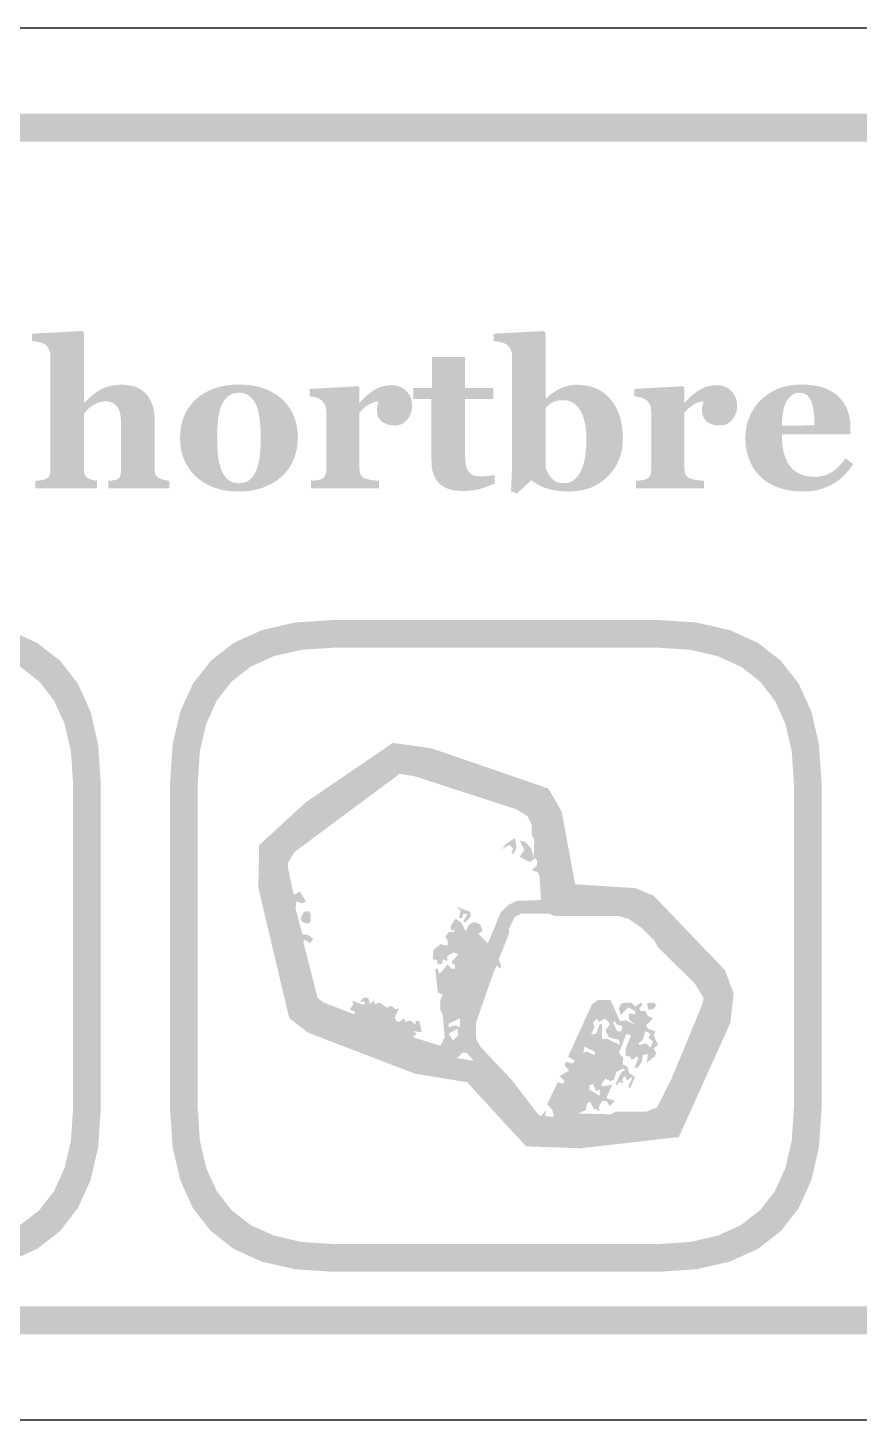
# Model space of a CAD drawing. Header units: millimetres. Extents: x 6 to 594, y 82 to 394.
# Drawn here: x 126.25 to 138.24, y 211.96 to 232.04 of the extents above; entities that cross this region are included whole.
import ezdxf

# ---------------------------------------------------------------- set-up
doc = ezdxf.new("R2010")
doc.units = ezdxf.units.MM
doc.layers.add('CUT', color=1, linetype='Continuous')
doc.layers.add('RASTER', color=7, linetype='Continuous')

msp = doc.modelspace()

# ---------------------------------------------------------------- hatches: boundary and pattern name
at = {"layer": 'RASTER'}
h = msp.add_hatch(color=7, dxfattribs=at)
h.paths.add_polyline_path([(91.8, 228.6), (91.834, 229.116), (91.938, 229.563), (92.109, 229.941), (92.35, 230.25), (92.659, 230.491), (93.038, 230.663), (93.484, 230.766), (94, 230.8), (151.2, 230.8), (151.716, 230.766), (152.163, 230.663), (152.541, 230.491), (152.85, 230.25), (153.091, 229.941), (153.263, 229.563), (153.366, 229.116), (153.4, 228.6), (153.4, 215.4), (153.366, 214.884), (153.263, 214.438), (153.091, 214.059), (152.85, 213.75), (152.541, 213.509), (152.163, 213.337), (151.716, 213.234), (151.2, 213.2), (94, 213.2), (93.484, 213.234), (93.038, 213.337), (92.659, 213.509), (92.35, 213.75), (92.109, 214.059), (91.938, 214.438), (91.834, 214.884), (91.8, 215.4)])
h.paths.add_polyline_path([(92.2, 228.6), (92.2, 215.4), (92.228, 214.978), (92.313, 214.613), (92.453, 214.303), (92.65, 214.05), (92.903, 213.853), (93.213, 213.712), (93.578, 213.628), (94, 213.6), (151.2, 213.6), (151.622, 213.628), (151.988, 213.712), (152.297, 213.853), (152.55, 214.05), (152.747, 214.303), (152.888, 214.613), (152.972, 214.978), (153, 215.4), (153, 228.6), (152.972, 229.022), (152.888, 229.388), (152.747, 229.697), (152.55, 229.95), (152.297, 230.147), (151.988, 230.288), (151.622, 230.372), (151.2, 230.4), (94, 230.4), (93.578, 230.372), (93.213, 230.288), (92.903, 230.147), (92.65, 229.95), (92.453, 229.697), (92.313, 229.388), (92.228, 229.022), (92.2, 228.6)])
for points in [[(128.291, 225.4), (127.409, 225.4), (127.409, 225.507), (127.417, 225.508), (127.424, 225.508), (127.432, 225.509), (127.441, 225.51), (127.45, 225.511), (127.459, 225.512), (127.468, 225.513), (127.478, 225.514), (127.487, 225.515), (127.496, 225.517), (127.505, 225.518), (127.512, 225.52), (127.519, 225.522), (127.526, 225.524), (127.531, 225.526), (127.537, 225.529), (127.544, 225.533), (127.551, 225.538), (127.557, 225.543), (127.563, 225.549), (127.568, 225.555), (127.572, 225.561), (127.576, 225.568), (127.58, 225.576), (127.583, 225.584), (127.585, 225.593), (127.587, 225.603), (127.589, 225.614), (127.59, 225.626), (127.591, 225.638), (127.592, 225.652), (127.592, 225.667), (127.592, 226.352), (127.591, 226.389), (127.589, 226.423), (127.584, 226.455), (127.578, 226.484), (127.57, 226.511), (127.56, 226.536), (127.549, 226.558), (127.536, 226.578), (127.521, 226.595), (127.505, 226.61), (127.487, 226.623), (127.467, 226.634), (127.447, 226.642), (127.424, 226.648), (127.401, 226.651), (127.375, 226.652), (127.361, 226.652), (127.347, 226.651), (127.333, 226.65), (127.319, 226.648), (127.305, 226.646), (127.292, 226.643), (127.279, 226.639), (127.266, 226.635), (127.254, 226.63), (127.241, 226.625), (127.229, 226.619), (127.216, 226.613), (127.204, 226.607), (127.192, 226.599), (127.18, 226.592), (127.167, 226.584), (127.157, 226.576), (127.147, 226.569), (127.138, 226.561), (127.129, 226.554), (127.121, 226.546), (127.113, 226.539), (127.106, 226.531), (127.099, 226.524), (127.093, 226.516), (127.087, 226.509), (127.081, 226.501), (127.076, 226.495), (127.07, 226.488), (127.065, 226.482), (127.061, 226.475), (127.056, 226.469), (127.056, 225.683), (127.056, 225.67), (127.057, 225.657), (127.058, 225.645), (127.059, 225.634), (127.061, 225.624), (127.063, 225.614), (127.066, 225.605), (127.069, 225.597), (127.073, 225.589), (127.077, 225.582), (127.082, 225.575), (127.088, 225.568), (127.095, 225.562), (127.102, 225.556), (127.11, 225.55), (127.119, 225.545), (127.125, 225.542), (127.131, 225.539), (127.137, 225.536), (127.144, 225.533), (127.152, 225.53), (127.16, 225.527), (127.168, 225.524), (127.177, 225.522), (127.186, 225.519), (127.195, 225.517), (127.204, 225.515), (127.212, 225.513), (127.221, 225.511), (127.23, 225.509), (127.238, 225.508), (127.246, 225.507), (127.246, 225.4), (126.356, 225.4), (126.356, 225.507), (126.365, 225.508), (126.375, 225.508), (126.384, 225.509), (126.393, 225.51), (126.403, 225.511), (126.412, 225.512), (126.421, 225.513), (126.43, 225.514), (126.439, 225.515), (126.447, 225.517), (126.456, 225.518), (126.464, 225.52), (126.472, 225.522), (126.479, 225.524), (126.486, 225.526), (126.494, 225.529), (126.505, 225.534), (126.515, 225.539), (126.524, 225.544), (126.533, 225.55), (126.54, 225.557), (126.547, 225.564), (126.553, 225.571), (126.557, 225.579), (126.561, 225.588), (126.565, 225.597), (126.568, 225.607), (126.57, 225.618), (126.572, 225.629), (126.573, 225.641), (126.574, 225.653), (126.574, 225.667), (126.574, 227.3), (126.574, 227.312), (126.573, 227.324), (126.571, 227.336), (126.569, 227.348), (126.566, 227.361), (126.562, 227.374), (126.557, 227.386), (126.552, 227.4), (126.546, 227.412), (126.54, 227.424), (126.533, 227.435), (126.526, 227.446), (126.518, 227.455), (126.509, 227.464), (126.5, 227.472), (126.491, 227.479), (126.483, 227.483), (126.474, 227.488), (126.465, 227.492), (126.455, 227.496), (126.444, 227.499), (126.432, 227.503), (126.419, 227.506), (126.406, 227.509), (126.392, 227.511), (126.379, 227.514), (126.366, 227.516), (126.353, 227.518), (126.341, 227.519), (126.329, 227.521), (126.317, 227.522), (126.306, 227.523), (126.306, 227.629), (127.034, 227.668), (127.056, 227.644), (127.056, 226.636), (127.062, 226.636), (127.076, 226.649), (127.089, 226.661), (127.102, 226.672), (127.115, 226.684), (127.127, 226.695), (127.139, 226.706), (127.151, 226.716), (127.162, 226.726), (127.174, 226.736), (127.186, 226.747), (127.199, 226.757), (127.212, 226.767), (127.226, 226.777), (127.24, 226.787), (127.256, 226.797), (127.271, 226.808), (127.285, 226.816), (127.301, 226.825), (127.317, 226.833), (127.334, 226.84), (127.352, 226.848), (127.371, 226.855), (127.391, 226.861), (127.413, 226.868), (127.435, 226.874), (127.457, 226.879), (127.48, 226.883), (127.503, 226.886), (127.527, 226.889), (127.551, 226.891), (127.576, 226.892), (127.601, 226.893), (127.658, 226.891), (127.712, 226.884), (127.762, 226.874), (127.809, 226.859), (127.852, 226.839), (127.891, 226.816), (127.926, 226.788), (127.958, 226.756), (127.986, 226.721), (128.01, 226.683), (128.03, 226.642), (128.047, 226.599), (128.06, 226.552), (128.07, 226.503), (128.075, 226.452), (128.077, 226.398), (128.077, 225.68), (128.077, 225.667), (128.078, 225.654), (128.079, 225.642), (128.081, 225.631), (128.083, 225.621), (128.086, 225.611), (128.089, 225.602), (128.093, 225.593), (128.098, 225.586), (128.103, 225.578), (128.109, 225.571), (128.116, 225.564), (128.124, 225.558), (128.133, 225.552), (128.143, 225.547), (128.153, 225.542), (128.16, 225.539), (128.167, 225.536), (128.174, 225.534), (128.181, 225.531), (128.188, 225.529), (128.196, 225.526), (128.204, 225.524), (128.212, 225.522), (128.22, 225.519), (128.229, 225.517), (128.238, 225.515), (128.248, 225.514), (128.258, 225.512), (128.268, 225.51), (128.279, 225.508), (128.291, 225.507)], [(132.983, 225.467), (132.959, 225.457), (132.935, 225.447), (132.911, 225.438), (132.886, 225.428), (132.86, 225.419), (132.835, 225.41), (132.809, 225.402), (132.782, 225.393), (132.755, 225.386), (132.726, 225.379), (132.695, 225.373), (132.663, 225.369), (132.63, 225.365), (132.595, 225.363), (132.559, 225.361), (132.521, 225.36), (132.466, 225.362), (132.414, 225.367), (132.367, 225.376), (132.322, 225.388), (132.282, 225.404), (132.245, 225.423), (132.212, 225.446), (132.182, 225.472), (132.156, 225.501), (132.134, 225.533), (132.115, 225.569), (132.099, 225.607), (132.087, 225.648), (132.079, 225.692), (132.073, 225.74), (132.072, 225.79), (132.072, 226.689), (131.808, 226.689), (131.808, 226.847), (132.078, 226.847), (132.078, 227.291), (132.554, 227.291), (132.554, 226.847), (132.964, 226.847), (132.964, 226.689), (132.557, 226.689), (132.557, 225.886), (132.557, 225.845), (132.56, 225.807), (132.563, 225.772), (132.568, 225.74), (132.575, 225.711), (132.583, 225.685), (132.593, 225.663), (132.604, 225.643), (132.617, 225.626), (132.633, 225.612), (132.65, 225.599), (132.671, 225.589), (132.693, 225.581), (132.718, 225.576), (132.745, 225.573), (132.775, 225.571), (132.785, 225.571), (132.797, 225.572), (132.809, 225.572), (132.822, 225.573), (132.836, 225.574), (132.851, 225.575), (132.868, 225.576), (132.885, 225.577), (132.902, 225.579), (132.917, 225.58), (132.931, 225.582), (132.944, 225.583), (132.956, 225.585), (132.966, 225.587), (132.975, 225.589), (132.983, 225.59)], [(131.792, 226.585), (131.791, 226.558), (131.788, 226.531), (131.782, 226.505), (131.775, 226.481), (131.765, 226.456), (131.753, 226.433), (131.739, 226.411), (131.723, 226.39), (131.705, 226.37), (131.686, 226.353), (131.665, 226.338), (131.643, 226.326), (131.62, 226.317), (131.595, 226.311), (131.569, 226.307), (131.541, 226.305), (131.515, 226.306), (131.49, 226.309), (131.466, 226.313), (131.443, 226.319), (131.421, 226.326), (131.4, 226.336), (131.38, 226.347), (131.36, 226.359), (131.343, 226.374), (131.328, 226.39), (131.315, 226.407), (131.305, 226.426), (131.297, 226.447), (131.291, 226.47), (131.288, 226.494), (131.287, 226.519), (131.287, 226.532), (131.287, 226.543), (131.288, 226.554), (131.288, 226.565), (131.289, 226.574), (131.291, 226.583), (131.292, 226.591), (131.294, 226.599), (131.296, 226.606), (131.297, 226.613), (131.299, 226.62), (131.301, 226.627), (131.302, 226.633), (131.304, 226.64), (131.306, 226.646), (131.307, 226.652), (131.29, 226.651), (131.273, 226.648), (131.255, 226.644), (131.238, 226.639), (131.22, 226.633), (131.202, 226.625), (131.184, 226.616), (131.165, 226.606), (131.147, 226.594), (131.129, 226.582), (131.111, 226.568), (131.095, 226.554), (131.078, 226.539), (131.063, 226.523), (131.048, 226.506), (131.033, 226.488), (131.033, 225.684), (131.033, 225.672), (131.034, 225.66), (131.035, 225.648), (131.037, 225.637), (131.039, 225.627), (131.042, 225.617), (131.045, 225.608), (131.049, 225.599), (131.054, 225.591), (131.059, 225.583), (131.064, 225.576), (131.071, 225.569), (131.078, 225.563), (131.086, 225.557), (131.094, 225.551), (131.103, 225.546), (131.112, 225.543), (131.122, 225.539), (131.133, 225.535), (131.146, 225.532), (131.159, 225.528), (131.174, 225.525), (131.191, 225.522), (131.208, 225.519), (131.226, 225.517), (131.242, 225.514), (131.257, 225.512), (131.271, 225.511), (131.283, 225.509), (131.294, 225.508), (131.304, 225.507), (131.313, 225.507), (131.313, 225.4), (130.333, 225.4), (130.333, 225.507), (130.342, 225.508), (130.351, 225.509), (130.36, 225.509), (130.37, 225.51), (130.379, 225.511), (130.388, 225.513), (130.398, 225.514), (130.407, 225.515), (130.416, 225.516), (130.425, 225.518), (130.433, 225.519), (130.441, 225.521), (130.449, 225.523), (130.457, 225.525), (130.464, 225.527), (130.471, 225.529), (130.482, 225.533), (130.492, 225.538), (130.502, 225.543), (130.51, 225.549), (130.518, 225.556), (130.524, 225.563), (130.53, 225.571), (130.535, 225.579), (130.539, 225.587), (130.543, 225.597), (130.546, 225.607), (130.548, 225.618), (130.55, 225.629), (130.552, 225.641), (130.552, 225.653), (130.553, 225.667), (130.553, 226.519), (130.552, 226.532), (130.551, 226.545), (130.549, 226.557), (130.546, 226.569), (130.543, 226.581), (130.539, 226.592), (130.534, 226.603), (130.528, 226.614), (130.521, 226.624), (130.515, 226.633), (130.508, 226.643), (130.5, 226.651), (130.493, 226.659), (130.485, 226.667), (130.476, 226.674), (130.468, 226.68), (130.461, 226.685), (130.454, 226.689), (130.446, 226.693), (130.438, 226.696), (130.429, 226.7), (130.42, 226.703), (130.411, 226.707), (130.401, 226.71), (130.391, 226.712), (130.38, 226.715), (130.37, 226.717), (130.359, 226.719), (130.348, 226.721), (130.336, 226.723), (130.324, 226.724), (130.312, 226.726), (130.312, 226.833), (131.011, 226.871), (131.033, 226.849), (131.033, 226.636), (131.039, 226.636), (131.064, 226.665), (131.09, 226.692), (131.117, 226.717), (131.143, 226.741), (131.17, 226.763), (131.198, 226.784), (131.225, 226.803), (131.254, 226.82), (131.282, 226.836), (131.311, 226.849), (131.34, 226.861), (131.369, 226.87), (131.399, 226.877), (131.429, 226.883), (131.46, 226.886), (131.49, 226.887), (131.523, 226.886), (131.555, 226.882), (131.585, 226.875), (131.613, 226.866), (131.64, 226.854), (131.664, 226.839), (131.688, 226.822), (131.709, 226.803), (131.729, 226.781), (131.745, 226.757), (131.76, 226.733), (131.771, 226.706), (131.78, 226.678), (131.787, 226.649), (131.791, 226.618), (131.792, 226.585)], [(136.481, 226.585), (136.48, 226.558), (136.477, 226.531), (136.471, 226.505), (136.464, 226.481), (136.454, 226.456), (136.442, 226.433), (136.428, 226.411), (136.412, 226.39), (136.394, 226.37), (136.375, 226.353), (136.354, 226.338), (136.332, 226.326), (136.309, 226.317), (136.284, 226.311), (136.258, 226.307), (136.23, 226.305), (136.204, 226.306), (136.179, 226.309), (136.155, 226.313), (136.132, 226.319), (136.11, 226.326), (136.089, 226.336), (136.068, 226.347), (136.049, 226.359), (136.032, 226.374), (136.017, 226.39), (136.004, 226.407), (135.994, 226.426), (135.986, 226.447), (135.98, 226.47), (135.977, 226.494), (135.975, 226.519), (135.976, 226.532), (135.976, 226.543), (135.977, 226.554), (135.977, 226.565), (135.978, 226.574), (135.98, 226.583), (135.981, 226.591), (135.983, 226.599), (135.985, 226.606), (135.986, 226.613), (135.988, 226.62), (135.99, 226.627), (135.991, 226.633), (135.993, 226.64), (135.995, 226.646), (135.996, 226.652), (135.979, 226.651), (135.962, 226.648), (135.944, 226.644), (135.927, 226.639), (135.909, 226.633), (135.891, 226.625), (135.872, 226.616), (135.854, 226.606), (135.836, 226.594), (135.818, 226.582), (135.8, 226.568), (135.784, 226.554), (135.767, 226.539), (135.752, 226.523), (135.737, 226.506), (135.722, 226.488), (135.722, 225.684), (135.722, 225.672), (135.723, 225.66), (135.724, 225.648), (135.726, 225.637), (135.728, 225.627), (135.731, 225.617), (135.734, 225.608), (135.738, 225.599), (135.743, 225.591), (135.748, 225.583), (135.753, 225.576), (135.76, 225.569), (135.767, 225.563), (135.775, 225.557), (135.783, 225.551), (135.792, 225.546), (135.801, 225.543), (135.811, 225.539), (135.822, 225.535), (135.835, 225.532), (135.848, 225.528), (135.863, 225.525), (135.88, 225.522), (135.897, 225.519), (135.915, 225.517), (135.931, 225.514), (135.946, 225.512), (135.96, 225.511), (135.972, 225.509), (135.983, 225.508), (135.993, 225.507), (136.002, 225.507), (136.002, 225.4), (135.022, 225.4), (135.022, 225.507), (135.031, 225.508), (135.04, 225.509), (135.049, 225.509), (135.059, 225.51), (135.068, 225.511), (135.077, 225.513), (135.087, 225.514), (135.096, 225.515), (135.105, 225.516), (135.114, 225.518), (135.122, 225.519), (135.13, 225.521), (135.138, 225.523), (135.146, 225.525), (135.153, 225.527), (135.16, 225.529), (135.171, 225.533), (135.181, 225.538), (135.191, 225.543), (135.199, 225.549), (135.207, 225.556), (135.213, 225.563), (135.219, 225.571), (135.224, 225.579), (135.228, 225.587), (135.232, 225.597), (135.235, 225.607), (135.237, 225.618), (135.239, 225.629), (135.241, 225.641), (135.241, 225.653), (135.242, 225.667), (135.242, 226.519), (135.241, 226.532), (135.24, 226.545), (135.238, 226.557), (135.235, 226.569), (135.232, 226.581), (135.228, 226.592), (135.223, 226.603), (135.217, 226.614), (135.21, 226.624), (135.204, 226.633), (135.197, 226.643), (135.189, 226.651), (135.182, 226.659), (135.174, 226.667), (135.165, 226.674), (135.157, 226.68), (135.15, 226.685), (135.143, 226.689), (135.135, 226.693), (135.127, 226.696), (135.118, 226.7), (135.109, 226.703), (135.1, 226.707), (135.09, 226.71), (135.08, 226.712), (135.069, 226.715), (135.059, 226.717), (135.048, 226.719), (135.036, 226.721), (135.025, 226.723), (135.013, 226.724), (135.001, 226.726), (135.001, 226.833), (135.7, 226.871), (135.722, 226.849), (135.722, 226.636), (135.728, 226.636), (135.753, 226.665), (135.779, 226.692), (135.805, 226.717), (135.832, 226.741), (135.859, 226.763), (135.887, 226.784), (135.914, 226.803), (135.943, 226.82), (135.971, 226.836), (136, 226.849), (136.029, 226.861), (136.058, 226.87), (136.088, 226.877), (136.118, 226.883), (136.148, 226.886), (136.179, 226.887), (136.212, 226.886), (136.244, 226.882), (136.274, 226.875), (136.302, 226.866), (136.329, 226.854), (136.353, 226.839), (136.377, 226.822), (136.398, 226.803), (136.417, 226.781), (136.434, 226.757), (136.449, 226.733), (136.46, 226.706), (136.469, 226.678), (136.476, 226.649), (136.48, 226.618), (136.481, 226.585)]]:
    msp.add_hatch(color=7, dxfattribs=at).paths.add_polyline_path(points)
h = msp.add_hatch(color=7, dxfattribs=at)
h.paths.add_polyline_path([(134.833, 226.116), (134.83, 226.036), (134.819, 225.959), (134.802, 225.885), (134.779, 225.815), (134.748, 225.748), (134.711, 225.685), (134.666, 225.626), (134.615, 225.57), (134.559, 225.519), (134.499, 225.475), (134.436, 225.438), (134.369, 225.407), (134.298, 225.384), (134.224, 225.367), (134.146, 225.357), (134.064, 225.353), (134.032, 225.353), (134.002, 225.354), (133.972, 225.356), (133.944, 225.358), (133.917, 225.36), (133.891, 225.363), (133.866, 225.367), (133.842, 225.371), (133.819, 225.376), (133.797, 225.381), (133.776, 225.386), (133.756, 225.392), (133.737, 225.397), (133.718, 225.403), (133.701, 225.41), (133.684, 225.416), (133.668, 225.423), (133.652, 225.43), (133.638, 225.437), (133.624, 225.444), (133.611, 225.451), (133.599, 225.457), (133.587, 225.464), (133.577, 225.471), (133.567, 225.478), (133.558, 225.484), (133.549, 225.49), (133.541, 225.496), (133.533, 225.501), (133.526, 225.506), (133.519, 225.511), (133.513, 225.516), (133.304, 225.325), (133.217, 225.359), (133.219, 225.386), (133.221, 225.414), (133.222, 225.442), (133.224, 225.47), (133.225, 225.5), (133.227, 225.53), (133.228, 225.56), (133.23, 225.591), (133.231, 225.624), (133.232, 225.659), (133.233, 225.697), (133.233, 225.738), (133.234, 225.782), (133.234, 225.828), (133.235, 225.877), (133.235, 225.929), (133.235, 227.3), (133.234, 227.314), (133.233, 227.327), (133.232, 227.341), (133.229, 227.354), (133.226, 227.366), (133.222, 227.379), (133.217, 227.391), (133.212, 227.403), (133.206, 227.415), (133.2, 227.426), (133.193, 227.436), (133.186, 227.445), (133.178, 227.454), (133.169, 227.462), (133.161, 227.469), (133.151, 227.476), (133.144, 227.48), (133.136, 227.484), (133.127, 227.488), (133.117, 227.492), (133.106, 227.496), (133.095, 227.5), (133.083, 227.503), (133.07, 227.506), (133.057, 227.51), (133.044, 227.512), (133.031, 227.515), (133.019, 227.517), (133.006, 227.519), (132.994, 227.52), (132.983, 227.522), (132.971, 227.523), (132.971, 227.629), (133.695, 227.668), (133.717, 227.644), (133.717, 226.692), (133.725, 226.692), (133.752, 226.717), (133.779, 226.741), (133.807, 226.762), (133.834, 226.782), (133.861, 226.8), (133.889, 226.817), (133.917, 226.831), (133.945, 226.844), (133.973, 226.856), (134.002, 226.865), (134.03, 226.874), (134.058, 226.881), (134.086, 226.886), (134.114, 226.89), (134.143, 226.892), (134.171, 226.893), (134.246, 226.889), (134.316, 226.88), (134.383, 226.863), (134.446, 226.84), (134.504, 226.811), (134.559, 226.775), (134.609, 226.732), (134.656, 226.683), (134.697, 226.629), (134.733, 226.569), (134.764, 226.505), (134.789, 226.437), (134.808, 226.364), (134.822, 226.286), (134.83, 226.203), (134.833, 226.116)])
h.paths.add_polyline_path([(134.307, 226.099), (134.307, 226.126), (134.306, 226.154), (134.305, 226.181), (134.303, 226.208), (134.3, 226.235), (134.298, 226.261), (134.294, 226.287), (134.29, 226.313), (134.286, 226.339), (134.28, 226.363), (134.274, 226.387), (134.268, 226.411), (134.26, 226.433), (134.252, 226.455), (134.243, 226.476), (134.234, 226.496), (134.224, 226.515), (134.212, 226.533), (134.201, 226.551), (134.188, 226.567), (134.175, 226.582), (134.16, 226.597), (134.146, 226.61), (134.13, 226.622), (134.113, 226.634), (134.096, 226.643), (134.077, 226.651), (134.058, 226.658), (134.037, 226.663), (134.016, 226.667), (133.993, 226.669), (133.97, 226.67), (133.948, 226.67), (133.927, 226.668), (133.907, 226.666), (133.888, 226.663), (133.87, 226.659), (133.853, 226.654), (133.837, 226.648), (133.822, 226.641), (133.808, 226.633), (133.794, 226.624), (133.78, 226.615), (133.767, 226.604), (133.754, 226.593), (133.741, 226.581), (133.729, 226.568), (133.717, 226.554), (133.717, 225.702), (133.719, 225.694), (133.722, 225.686), (133.725, 225.677), (133.729, 225.668), (133.734, 225.658), (133.739, 225.648), (133.744, 225.636), (133.75, 225.625), (133.756, 225.613), (133.762, 225.602), (133.768, 225.592), (133.774, 225.583), (133.78, 225.574), (133.786, 225.565), (133.793, 225.558), (133.799, 225.551), (133.808, 225.542), (133.817, 225.533), (133.826, 225.525), (133.835, 225.517), (133.844, 225.51), (133.854, 225.504), (133.864, 225.498), (133.873, 225.493), (133.884, 225.488), (133.895, 225.484), (133.908, 225.481), (133.921, 225.478), (133.935, 225.476), (133.951, 225.474), (133.967, 225.474), (133.985, 225.473), (134.021, 225.476), (134.056, 225.483), (134.088, 225.496), (134.118, 225.514), (134.147, 225.537), (134.173, 225.565), (134.198, 225.598), (134.221, 225.637), (134.241, 225.68), (134.258, 225.727), (134.273, 225.778), (134.285, 225.834), (134.295, 225.894), (134.302, 225.958), (134.306, 226.026), (134.307, 226.099)])
h = msp.add_hatch(color=7, dxfattribs=at)
h.paths.add_polyline_path([(129.921, 226.68), (129.948, 226.654), (129.972, 226.627), (129.995, 226.599), (130.017, 226.569), (130.037, 226.538), (130.055, 226.506), (130.072, 226.473), (130.087, 226.439), (130.1, 226.403), (130.112, 226.367), (130.122, 226.33), (130.13, 226.292), (130.136, 226.254), (130.14, 226.214), (130.143, 226.175), (130.144, 226.134), (130.143, 226.094), (130.14, 226.054), (130.136, 226.015), (130.13, 225.976), (130.122, 225.938), (130.112, 225.9), (130.101, 225.863), (130.088, 225.827), (130.073, 225.792), (130.056, 225.757), (130.038, 225.725), (130.018, 225.693), (129.997, 225.663), (129.974, 225.634), (129.949, 225.606), (129.923, 225.58), (129.893, 225.554), (129.862, 225.528), (129.83, 225.505), (129.796, 225.483), (129.761, 225.463), (129.724, 225.444), (129.686, 225.427), (129.647, 225.412), (129.606, 225.398), (129.564, 225.386), (129.52, 225.376), (129.475, 225.368), (129.428, 225.361), (129.38, 225.357), (129.331, 225.354), (129.28, 225.353), (129.235, 225.354), (129.192, 225.356), (129.15, 225.36), (129.108, 225.366), (129.067, 225.373), (129.028, 225.382), (128.989, 225.392), (128.951, 225.404), (128.914, 225.418), (128.878, 225.433), (128.843, 225.45), (128.809, 225.468), (128.777, 225.489), (128.745, 225.51), (128.714, 225.533), (128.685, 225.558), (128.658, 225.583), (128.632, 225.61), (128.608, 225.638), (128.585, 225.668), (128.564, 225.699), (128.544, 225.731), (128.526, 225.765), (128.509, 225.801), (128.494, 225.837), (128.481, 225.875), (128.47, 225.914), (128.461, 225.954), (128.454, 225.994), (128.449, 226.036), (128.446, 226.079), (128.445, 226.124), (128.446, 226.167), (128.448, 226.209), (128.453, 226.25), (128.459, 226.29), (128.467, 226.328), (128.476, 226.365), (128.488, 226.402), (128.501, 226.436), (128.516, 226.47), (128.533, 226.503), (128.551, 226.535), (128.572, 226.566), (128.594, 226.596), (128.617, 226.625), (128.643, 226.653), (128.67, 226.68), (128.698, 226.705), (128.728, 226.729), (128.759, 226.751), (128.791, 226.771), (128.826, 226.79), (128.861, 226.808), (128.899, 226.824), (128.938, 226.839), (128.978, 226.852), (129.019, 226.864), (129.062, 226.874), (129.106, 226.882), (129.151, 226.888), (129.197, 226.892), (129.244, 226.895), (129.293, 226.896), (129.343, 226.895), (129.392, 226.892), (129.44, 226.888), (129.486, 226.882), (129.53, 226.874), (129.573, 226.864), (129.614, 226.852), (129.654, 226.839), (129.692, 226.824), (129.729, 226.808), (129.765, 226.79), (129.799, 226.771), (129.832, 226.751), (129.863, 226.729), (129.893, 226.705), (129.921, 226.68)])
h.paths.add_polyline_path([(129.546, 225.665), (129.554, 225.686), (129.561, 225.708), (129.568, 225.732), (129.574, 225.756), (129.58, 225.781), (129.585, 225.808), (129.59, 225.836), (129.594, 225.864), (129.598, 225.894), (129.601, 225.925), (129.603, 225.958), (129.605, 225.991), (129.607, 226.026), (129.608, 226.062), (129.609, 226.099), (129.609, 226.137), (129.609, 226.163), (129.608, 226.19), (129.607, 226.218), (129.606, 226.247), (129.604, 226.276), (129.601, 226.307), (129.598, 226.339), (129.595, 226.371), (129.591, 226.403), (129.586, 226.434), (129.582, 226.462), (129.576, 226.489), (129.571, 226.514), (129.564, 226.538), (129.558, 226.559), (129.551, 226.579), (129.541, 226.602), (129.531, 226.623), (129.521, 226.643), (129.509, 226.662), (129.496, 226.679), (129.483, 226.695), (129.468, 226.71), (129.453, 226.724), (129.437, 226.737), (129.42, 226.747), (129.402, 226.756), (129.383, 226.764), (129.363, 226.77), (129.341, 226.774), (129.319, 226.776), (129.296, 226.777), (129.27, 226.776), (129.246, 226.773), (129.224, 226.769), (129.202, 226.763), (129.182, 226.755), (129.163, 226.745), (129.146, 226.733), (129.13, 226.72), (129.114, 226.705), (129.1, 226.689), (129.087, 226.672), (129.074, 226.654), (129.063, 226.635), (129.052, 226.615), (129.042, 226.594), (129.034, 226.572), (129.026, 226.551), (129.019, 226.528), (129.013, 226.505), (129.008, 226.481), (129.003, 226.456), (128.998, 226.431), (128.994, 226.404), (128.991, 226.376), (128.988, 226.348), (128.986, 226.32), (128.984, 226.291), (128.982, 226.262), (128.981, 226.233), (128.98, 226.203), (128.98, 226.173), (128.979, 226.143), (128.98, 226.104), (128.98, 226.066), (128.981, 226.031), (128.982, 225.997), (128.983, 225.965), (128.985, 225.934), (128.987, 225.905), (128.99, 225.878), (128.993, 225.852), (128.997, 225.826), (129.001, 225.8), (129.007, 225.773), (129.014, 225.747), (129.022, 225.721), (129.03, 225.694), (129.039, 225.668), (129.048, 225.646), (129.058, 225.625), (129.069, 225.605), (129.08, 225.587), (129.093, 225.569), (129.106, 225.553), (129.121, 225.538), (129.136, 225.525), (129.152, 225.512), (129.17, 225.501), (129.188, 225.492), (129.208, 225.485), (129.228, 225.479), (129.25, 225.475), (129.272, 225.473), (129.296, 225.472), (129.317, 225.473), (129.338, 225.475), (129.358, 225.479), (129.377, 225.484), (129.396, 225.491), (129.414, 225.499), (129.431, 225.509), (129.447, 225.521), (129.462, 225.534), (129.477, 225.548), (129.49, 225.564), (129.503, 225.581), (129.515, 225.6), (129.526, 225.62), (129.537, 225.642), (129.546, 225.665)])
h = msp.add_hatch(color=7, dxfattribs=at)
h.paths.add_polyline_path([(138.157, 225.75), (138.143, 225.729), (138.13, 225.709), (138.115, 225.689), (138.1, 225.669), (138.084, 225.649), (138.068, 225.63), (138.051, 225.611), (138.033, 225.593), (138.014, 225.574), (137.995, 225.557), (137.976, 225.54), (137.955, 225.524), (137.934, 225.508), (137.913, 225.494), (137.891, 225.479), (137.868, 225.466), (137.843, 225.452), (137.819, 225.44), (137.794, 225.428), (137.769, 225.417), (137.745, 225.407), (137.72, 225.398), (137.695, 225.389), (137.67, 225.382), (137.644, 225.375), (137.618, 225.369), (137.59, 225.364), (137.562, 225.36), (137.532, 225.357), (137.502, 225.355), (137.471, 225.354), (137.439, 225.353), (137.386, 225.354), (137.334, 225.357), (137.285, 225.362), (137.237, 225.369), (137.191, 225.377), (137.147, 225.388), (137.105, 225.4), (137.065, 225.415), (137.026, 225.431), (136.989, 225.448), (136.954, 225.467), (136.921, 225.487), (136.889, 225.508), (136.859, 225.531), (136.831, 225.555), (136.805, 225.58), (136.78, 225.607), (136.757, 225.635), (136.735, 225.663), (136.715, 225.694), (136.697, 225.725), (136.68, 225.757), (136.665, 225.791), (136.652, 225.826), (136.64, 225.861), (136.629, 225.898), (136.621, 225.935), (136.614, 225.973), (136.608, 226.012), (136.604, 226.051), (136.602, 226.091), (136.601, 226.132), (136.602, 226.17), (136.604, 226.206), (136.609, 226.243), (136.615, 226.279), (136.622, 226.314), (136.632, 226.35), (136.643, 226.384), (136.656, 226.419), (136.67, 226.453), (136.686, 226.485), (136.704, 226.517), (136.722, 226.548), (136.743, 226.578), (136.764, 226.607), (136.787, 226.635), (136.812, 226.663), (136.838, 226.688), (136.865, 226.712), (136.894, 226.735), (136.925, 226.757), (136.957, 226.777), (136.991, 226.796), (137.026, 226.814), (137.063, 226.831), (137.102, 226.846), (137.141, 226.859), (137.182, 226.87), (137.224, 226.879), (137.267, 226.887), (137.311, 226.892), (137.356, 226.895), (137.402, 226.896), (137.452, 226.895), (137.5, 226.892), (137.546, 226.889), (137.589, 226.883), (137.63, 226.876), (137.669, 226.868), (137.705, 226.857), (137.739, 226.846), (137.771, 226.833), (137.802, 226.819), (137.832, 226.803), (137.86, 226.786), (137.886, 226.769), (137.911, 226.75), (137.935, 226.729), (137.957, 226.708), (137.978, 226.687), (137.996, 226.664), (138.014, 226.641), (138.03, 226.617), (138.044, 226.592), (138.057, 226.566), (138.069, 226.539), (138.079, 226.511), (138.088, 226.483), (138.096, 226.454), (138.102, 226.424), (138.108, 226.395), (138.112, 226.365), (138.115, 226.335), (138.116, 226.304), (138.117, 226.273), (138.117, 226.178), (137.127, 226.178), (137.129, 226.105), (137.134, 226.037), (137.143, 225.973), (137.156, 225.913), (137.172, 225.859), (137.192, 225.808), (137.215, 225.762), (137.243, 225.721), (137.274, 225.684), (137.309, 225.652), (137.349, 225.625), (137.392, 225.603), (137.44, 225.586), (137.493, 225.574), (137.549, 225.567), (137.61, 225.564), (137.644, 225.565), (137.677, 225.569), (137.71, 225.575), (137.741, 225.583), (137.772, 225.594), (137.801, 225.606), (137.83, 225.622), (137.858, 225.64), (137.885, 225.659), (137.911, 225.68), (137.936, 225.702), (137.96, 225.725), (137.983, 225.75), (138.004, 225.775), (138.025, 225.802), (138.045, 225.831)])
h.paths.add_polyline_path([(137.597, 226.307), (137.597, 226.329), (137.597, 226.351), (137.596, 226.373), (137.595, 226.396), (137.594, 226.418), (137.592, 226.441), (137.59, 226.464), (137.588, 226.487), (137.586, 226.509), (137.583, 226.531), (137.58, 226.551), (137.576, 226.571), (137.572, 226.589), (137.568, 226.606), (137.563, 226.623), (137.558, 226.638), (137.551, 226.654), (137.544, 226.67), (137.536, 226.685), (137.528, 226.698), (137.519, 226.711), (137.51, 226.722), (137.5, 226.732), (137.489, 226.742), (137.478, 226.75), (137.466, 226.757), (137.454, 226.763), (137.441, 226.768), (137.427, 226.772), (137.412, 226.775), (137.396, 226.776), (137.38, 226.777), (137.353, 226.775), (137.327, 226.77), (137.302, 226.761), (137.279, 226.748), (137.257, 226.732), (137.237, 226.713), (137.218, 226.689), (137.2, 226.663), (137.184, 226.632), (137.17, 226.597), (137.158, 226.558), (137.148, 226.515), (137.14, 226.468), (137.134, 226.416), (137.129, 226.361), (137.127, 226.301)])
h = msp.add_hatch(color=7, dxfattribs=at)
h.paths.add_polyline_path([(117.9, 221.15), (117.937, 221.701), (118.047, 222.178), (118.23, 222.582), (118.488, 222.913), (118.818, 223.17), (119.222, 223.353), (119.699, 223.463), (120.25, 223.5), (124.95, 223.5), (125.501, 223.463), (125.978, 223.353), (126.382, 223.17), (126.713, 222.913), (126.97, 222.582), (127.153, 222.178), (127.263, 221.701), (127.3, 221.15), (127.3, 216.45), (127.263, 215.899), (127.153, 215.422), (126.97, 215.018), (126.713, 214.687), (126.382, 214.43), (125.978, 214.247), (125.501, 214.137), (124.95, 214.1), (120.25, 214.1), (119.699, 214.137), (119.222, 214.247), (118.818, 214.43), (118.488, 214.688), (118.23, 215.018), (118.047, 215.422), (117.937, 215.899), (117.9, 216.45)])
h.paths.add_polyline_path([(118.3, 221.15), (118.3, 216.45), (118.33, 215.993), (118.422, 215.597), (118.574, 215.262), (118.788, 214.988), (119.062, 214.774), (119.397, 214.622), (119.793, 214.53), (120.25, 214.5), (124.95, 214.5), (125.407, 214.53), (125.803, 214.622), (126.138, 214.774), (126.413, 214.988), (126.626, 215.262), (126.778, 215.597), (126.87, 215.993), (126.9, 216.45), (126.9, 221.15), (126.87, 221.607), (126.778, 222.003), (126.626, 222.338), (126.413, 222.612), (126.138, 222.826), (125.803, 222.978), (125.407, 223.07), (124.95, 223.1), (120.25, 223.1), (119.793, 223.07), (119.397, 222.978), (119.062, 222.826), (118.788, 222.613), (118.574, 222.338), (118.422, 222.003), (118.33, 221.607), (118.3, 221.15)])
h = msp.add_hatch(color=7, dxfattribs=at)
h.paths.add_polyline_path([(128.3, 221.15), (128.337, 221.701), (128.447, 222.178), (128.63, 222.582), (128.888, 222.913), (129.218, 223.17), (129.622, 223.353), (130.099, 223.463), (130.65, 223.5), (135.35, 223.5), (135.901, 223.463), (136.378, 223.353), (136.782, 223.17), (137.113, 222.913), (137.37, 222.582), (137.553, 222.178), (137.663, 221.701), (137.7, 221.15), (137.7, 216.45), (137.663, 215.899), (137.553, 215.422), (137.37, 215.018), (137.113, 214.687), (136.782, 214.43), (136.378, 214.247), (135.901, 214.137), (135.35, 214.1), (130.65, 214.1), (130.099, 214.137), (129.622, 214.247), (129.218, 214.43), (128.887, 214.688), (128.63, 215.018), (128.447, 215.422), (128.337, 215.899), (128.3, 216.45)])
h.paths.add_polyline_path([(128.7, 221.15), (128.7, 216.45), (128.73, 215.993), (128.822, 215.597), (128.974, 215.262), (129.188, 214.988), (129.462, 214.774), (129.797, 214.622), (130.193, 214.53), (130.65, 214.5), (135.35, 214.5), (135.807, 214.53), (136.203, 214.622), (136.538, 214.774), (136.813, 214.988), (137.026, 215.262), (137.178, 215.597), (137.27, 215.993), (137.3, 216.45), (137.3, 221.15), (137.27, 221.607), (137.178, 222.003), (137.026, 222.338), (136.813, 222.612), (136.538, 222.826), (136.203, 222.978), (135.807, 223.07), (135.35, 223.1), (130.65, 223.1), (130.193, 223.07), (129.797, 222.978), (129.462, 222.826), (129.188, 222.613), (128.974, 222.338), (128.822, 222.003), (128.73, 221.607), (128.7, 221.15)])
h = msp.add_hatch(color=7, dxfattribs=at)
h.paths.add_polyline_path([(131.516, 221.728), (132.08, 221.647), (133.76, 221.069), (133.95, 220.737), (134.145, 219.689), (135.01, 219.633), (135.275, 219.526), (136.308, 218.448), (136.431, 218.113), (136.384, 217.688), (135.64, 216.043), (134.222, 215.881), (133.436, 215.909), (132.585, 216.834), (131.835, 216.956), (130.287, 217.55), (130.019, 217.76), (129.573, 219.641), (129.586, 220.254), (130.257, 220.869)])
h.paths.add_polyline_path([(131.594, 221.393), (130.456, 220.618), (129.903, 220.111), (129.894, 219.676), (130.305, 217.943), (130.447, 217.831), (131.919, 217.267), (132.746, 217.132), (133.581, 216.224), (134.209, 216.201), (135.423, 216.34), (136.071, 217.773), (136.105, 218.073), (136.03, 218.274), (135.091, 219.255), (134.938, 219.317), (133.876, 219.386), (133.645, 220.625), (133.542, 220.806), (132.005, 221.335), (131.594, 221.393)])
h = msp.add_hatch(color=7, dxfattribs=at)
h.paths.add_polyline_path([(131.624, 221.491), (131.687, 221.502), (132.2, 221.355), (133.409, 220.952), (133.604, 220.853), (133.739, 220.586), (133.911, 219.439), (134.912, 219.413), (135.07, 219.351), (135.363, 219.094), (135.487, 218.925), (136.022, 218.398), (136.132, 218.251), (136.195, 218.13), (136.195, 217.91), (135.473, 216.25), (135.205, 216.188), (134.326, 216.151), (134.252, 216.114), (133.593, 216.114), (133.325, 216.36), (133.274, 216.455), (133.105, 216.616), (133.054, 216.712), (132.577, 217.261), (132.519, 217.261), (132.467, 217.203), (132.273, 217.104), (132.053, 217.141), (130.514, 217.727), (130.32, 217.826), (130.246, 217.899), (130.147, 218.167), (129.927, 219.266), (129.818, 219.633), (129.781, 220.036), (129.88, 220.23), (129.99, 220.34), (131.309, 221.33)])
h.paths.add_polyline_path([(131.613, 221.282), (130.1, 220.157), (130.001, 219.999), (130.001, 219.926), (130.085, 219.534), (130.173, 219.585), (130.257, 219.45), (130.221, 219.413), (130.122, 219.439), (130.111, 219.34), (130.21, 218.962), (130.283, 218.962), (130.367, 218.9), (130.32, 218.837), (130.246, 218.889), (130.221, 218.863), (130.43, 218.046), (130.514, 217.984), (130.965, 217.811), (130.965, 217.848), (130.891, 217.885), (130.943, 217.958), (130.928, 218.009), (131.1, 217.947), (131.111, 217.995), (131.038, 217.995), (131.1, 218.057), (131.163, 218.046), (131.185, 217.958), (131.236, 218.009), (131.258, 217.958), (131.32, 217.984), (131.43, 217.91), (131.492, 217.936), (131.551, 217.885), (131.602, 217.899), (131.54, 217.764), (131.566, 217.716), (131.602, 217.701), (131.676, 217.753), (131.698, 217.701), (131.76, 217.727), (131.844, 217.665), (131.844, 217.716), (131.896, 217.716), (131.932, 217.555), (131.808, 217.569), (131.859, 217.533), (131.808, 217.481), (132.2, 217.36), (132.262, 217.481), (132.236, 217.8), (132.2, 217.874), (132.2, 218.02), (132.236, 218.093), (132.163, 218.13), (132.126, 218.46), (132.152, 218.486), (132.189, 218.398), (132.31, 218.533), (132.357, 218.471), (132.409, 218.471), (132.409, 218.522), (132.357, 218.559), (132.456, 218.68), (132.394, 218.706), (132.299, 218.654), (132.299, 218.581), (132.236, 218.607), (132.225, 218.544), (132.163, 218.533), (132.152, 218.596), (132.09, 218.607), (132.101, 218.742), (132.2, 218.826), (132.299, 218.801), (132.31, 218.863), (132.273, 218.936), (132.321, 218.999), (132.394, 218.999), (132.409, 219.035), (132.357, 219.021), (132.346, 219.083), (132.42, 219.193), (132.504, 219.131), (132.566, 219.01), (132.614, 219.109), (132.687, 219.145), (132.775, 219.109), (132.812, 219.021), (132.75, 218.973), (132.885, 218.837), (133.068, 219.277), (133.178, 219.387), (133.299, 219.45), (133.655, 219.461), (133.629, 219.816), (133.604, 219.864), (133.519, 219.889), (133.593, 219.963), (133.593, 220.036), (133.567, 220.062), (133.494, 220.01), (133.347, 220.084), (133.409, 220.183), (133.347, 220.318), (133.42, 220.303), (133.508, 220.208), (133.545, 220.084), (133.556, 220.329), (133.519, 220.402), (133.519, 220.549), (133.457, 220.67), (133.299, 220.769), (131.833, 221.245)])
h.paths.add_polyline_path([(133.274, 220.355), (133.299, 220.219), (133.252, 220.12), (133.226, 220.146), (133.252, 220.208), (133.189, 220.256), (133.09, 220.194), (133.142, 220.267)])
h.paths.add_polyline_path([(132.431, 219.365), (132.629, 219.292), (132.64, 219.23), (132.555, 219.131), (132.53, 219.156), (132.592, 219.255), (132.53, 219.266), (132.519, 219.204), (132.467, 219.204), (132.493, 219.303)])
h.paths.add_polyline_path([(130.232, 219.292), (130.294, 219.303), (130.331, 219.266), (130.331, 219.156), (130.294, 219.12), (130.21, 219.145), (130.184, 219.193)])
h.paths.add_polyline_path([(133.373, 219.266), (133.274, 219.219), (133.189, 219.046), (133.189, 218.973), (133.043, 218.607), (133.079, 218.497), (133.054, 218.471), (133.017, 218.522), (132.969, 218.423), (132.713, 217.69), (132.713, 217.47), (132.775, 217.349), (133.237, 216.858), (133.618, 216.36), (133.655, 216.345), (133.728, 216.433), (133.713, 216.345), (133.812, 216.334), (133.838, 216.345), (133.812, 216.444), (133.739, 216.517), (133.897, 216.836), (133.959, 216.811), (133.996, 216.847), (133.922, 216.921), (134.058, 217.005), (133.996, 217.067), (134.007, 217.13), (134.106, 217.104), (134.142, 217.141), (134.043, 217.203), (134.388, 217.958), (134.472, 218.02), (134.655, 218.02), (134.791, 217.716), (134.875, 217.727), (135.011, 217.665), (134.923, 217.738), (134.923, 217.826), (135.011, 217.811), (135.011, 217.863), (134.912, 217.91), (134.802, 217.8), (134.776, 217.899), (134.813, 217.973), (134.949, 217.984), (135.011, 217.921), (135.095, 217.984), (135.121, 217.958), (135.07, 217.899), (135.084, 217.863), (135.157, 217.863), (135.194, 217.789), (135.267, 217.753), (135.168, 217.654), (135.194, 217.606), (135.304, 217.569), (135.278, 217.507), (135.341, 217.371), (135.278, 217.324), (135.315, 217.25), (135.289, 217.203), (135.179, 217.115), (135.194, 217.24), (135.121, 217.225), (135.106, 217.13), (135.048, 217.042), (134.996, 217.042), (135.059, 217.177), (135.033, 217.203), (134.96, 217.152), (134.938, 217.203), (134.875, 217.214), (134.875, 217.324), (134.949, 217.507), (134.886, 217.533), (134.776, 217.261), (134.839, 217.177), (134.828, 217.093), (134.901, 217.056), (134.923, 216.968), (135.011, 216.91), (134.938, 216.748), (134.912, 216.774), (134.974, 216.91), (134.886, 216.858), (134.875, 216.921), (134.828, 216.895), (134.828, 216.822), (134.776, 216.836), (134.754, 216.785), (134.729, 216.811), (134.813, 216.983), (134.864, 217.005), (134.839, 217.031), (134.74, 216.983), (134.703, 216.873), (134.655, 216.847), (134.582, 216.884), (134.52, 216.8), (134.545, 216.774), (134.681, 216.8), (134.593, 216.602), (134.718, 216.565), (134.644, 216.492), (134.593, 216.565), (134.534, 216.565), (134.483, 216.47), (134.498, 216.419), (134.41, 216.455), (134.362, 216.554), (134.315, 216.528), (134.3, 216.433), (134.19, 216.382), (134.655, 216.371), (134.729, 216.408), (135.168, 216.408), (135.326, 216.47), (135.535, 216.884), (135.975, 217.947), (136, 218.046), (135.876, 218.251), (135.341, 218.779), (135.289, 218.874), (135.106, 219.057), (134.912, 219.193), (134.765, 219.23), (133.849, 219.23), (133.776, 219.266)])
h.paths.add_polyline_path([(135.179, 217.973), (135.278, 217.984), (135.315, 217.947), (135.289, 217.899), (135.205, 217.874)])
h.paths.add_polyline_path([(132.482, 217.753), (132.321, 217.679), (132.321, 217.628), (132.42, 217.654), (132.482, 217.628)])
h.paths.add_polyline_path([(134.461, 217.753), (134.399, 217.69), (134.424, 217.628), (134.373, 217.518), (134.446, 217.533), (134.498, 217.665), (134.534, 217.679), (134.534, 217.459), (134.608, 217.459), (134.791, 217.371), (134.776, 217.445), (134.63, 217.481), (134.582, 217.58), (134.644, 217.665), (134.63, 217.701), (134.571, 217.753), (134.483, 217.701)])
h.paths.add_polyline_path([(134.718, 217.716), (134.692, 217.69), (134.754, 217.569), (134.813, 217.569), (134.828, 217.643), (134.74, 217.665)])
h.paths.add_polyline_path([(132.445, 217.606), (132.321, 217.533), (132.383, 217.434), (132.456, 217.507)])
h.paths.add_polyline_path([(135.157, 217.569), (135.121, 217.445), (135.059, 217.397), (135.07, 217.371), (135.168, 217.397), (135.231, 217.335), (135.267, 217.423), (135.205, 217.47), (135.231, 217.533)])
h.paths.add_polyline_path([(134.278, 217.349), (134.263, 217.261), (134.315, 217.276), (134.424, 217.225), (134.424, 217.276)])
h.paths.add_polyline_path([(134.399, 216.811), (134.351, 216.785), (134.351, 216.726), (134.498, 216.638), (134.498, 216.726), (134.446, 216.712)])

# ---------------------------------------------------------------- linework, layer by layer
at = {"layer": 'CUT'}
for points in [[(93.599, 232.04), (151.601, 232.04)], [(151.601, 211.96), (93.599, 211.96)]]:
    msp.add_lwpolyline(points, dxfattribs=at)

doc.saveas('drawing.dxf')
